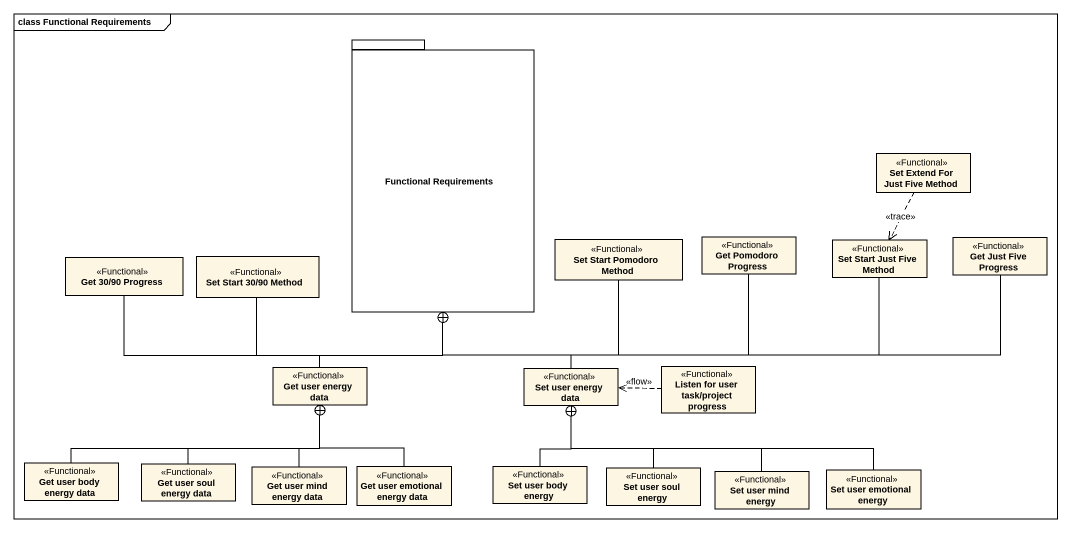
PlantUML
@startuml
mainframe class Functional Requirements
hide circle
hide empty members
package "Functional Requirements" as Functional_Requirements {
}
class "Set Extend For Just Five Method" as Set_Extend_For_Just_Five <<Functional>>
class "Get 30/90 Progress" as Get_30_90_Progress <<Functional>>
class "Set Start 30/90 Method" as Set_Start_30_90_Method <<Functional>>
class "Set Start Pomodoro Method" as Set_Start_Pomodoro_Method <<Functional>>
class "Get Pomodoro Progress" as Get_Pomodoro_Progress <<Functional>>
class "Set Start Just Five Method" as Set_Start_Just_Five_Method <<Functional>>
class "Get Just Five Progress" as Get_Just_Five_Progress <<Functional>>
class "Get user energy data" as Get_user_energy_data <<Functional>>
class "Set user energy data" as Set_user_energy_data <<Functional>>
class "Listen for user task/project progress" as Listen_for_user_task <<Functional>>
class "Get user body energy data" as Get_user_body_energy_data <<Functional>>
class "Get user soul energy data" as Get_user_soul_energy_data <<Functional>>
class "Get user mind energy data" as Get_user_mind_energy_data <<Functional>>
class "Get user emotional energy data" as Get_user_emotional_energy <<Functional>>
class "Set user body energy" as Set_user_body_energy <<Functional>>
class "Set user soul energy" as Set_user_soul_energy <<Functional>>
class "Set user mind energy" as Set_user_mind_energy <<Functional>>
class "Set user emotional energy" as Set_user_emotional_energy <<Functional>>
Set_Extend_For_Just_Five ..> Set_Start_Just_Five_Method : <<trace>>
Get_30_90_Progress -right-+ Functional_Requirements
Set_Start_30_90_Method -right-+ Functional_Requirements
Set_Start_Pomodoro_Method -left-+ Functional_Requirements
Get_Pomodoro_Progress -left-+ Functional_Requirements
Set_Start_Just_Five_Method -left-+ Functional_Requirements
Get_Just_Five_Progress -left-+ Functional_Requirements
Get_user_energy_data -up-+ Functional_Requirements
Set_user_energy_data -up-+ Functional_Requirements
Listen_for_user_task .left.> Set_user_energy_data : <<flow>>
Get_user_body_energy_data -right-+ Get_user_energy_data
Get_user_soul_energy_data -up-+ Get_user_energy_data
Get_user_mind_energy_data -up-+ Get_user_energy_data
Get_user_emotional_energy -up-+ Get_user_energy_data
Set_user_body_energy -up-+ Set_user_energy_data
Set_user_soul_energy -up-+ Set_user_energy_data
Set_user_mind_energy -left-+ Set_user_energy_data
Set_user_emotional_energy -left-+ Set_user_energy_data
@enduml
